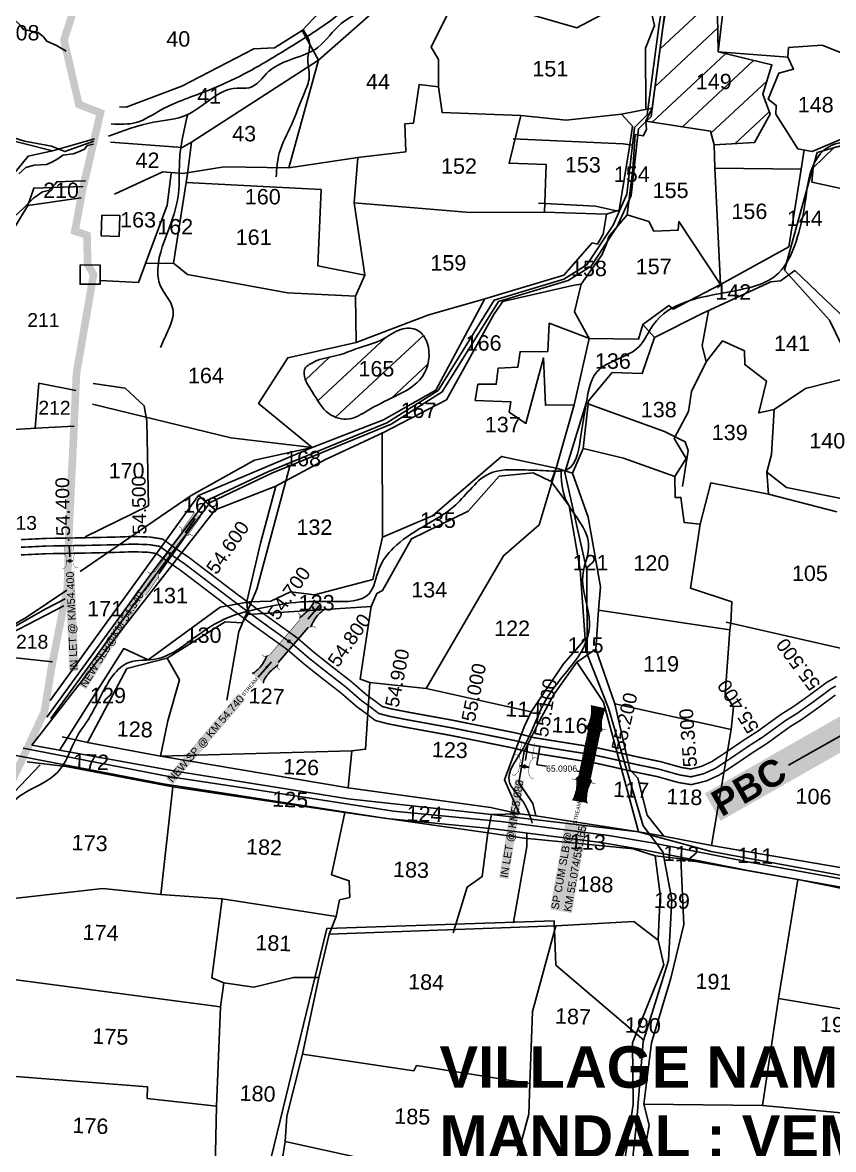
# Model space of a CAD drawing. Header units: inches. Extents: x 206739 to 240559, y 1587423 to 1599564.
# Drawn here: x 212351 to 213410, y 1589916 to 1591389 of the extents above; entities that cross this region are included whole.
import ezdxf
from ezdxf.enums import TextEntityAlignment as Align

# ---------------------------------------------------------------- set-up
doc = ezdxf.new("R2010")
doc.units = ezdxf.units.IN
doc.header["$MEASUREMENT"] = 0
for name, pattern in [('ACAD_ISO02W100', [15, 12, -3]), ('DASHED2', [0.375, 0.25, -0.125]), ('HIDDEN2', [0.1875, 0.125, -0.0625])]:
    doc.linetypes.add(name, pattern=pattern)
for name, color, linetype in [('BOUNDRY STONES', 240, 'Continuous'), ('CANAL1', 7, 'Continuous'), ('CSMark', 72, 'Continuous'), ('PLOT', 7, 'Continuous'), ('PLOT NO', 7, 'Continuous'), ('PLOTS', 7, 'Continuous'), ('ROADS', 1, 'Continuous'), ('STREAM', 4, 'Continuous'), ('STREAMS', 4, 'Continuous'), ('STRUCTURE', 5, 'Continuous'), ('TEXT', 1, 'Continuous'), ('text2', 7, 'Continuous'), ('Title', 7, 'Continuous'), ('VILLAGE BOUNDRY', 5, 'Continuous'), ('VILLAGE BOUNDRY STONES', 1, 'Continuous')]:
    doc.layers.add(name, color=color, linetype=linetype)
doc.styles.get("Standard").update_dxf_attribs({"font": 'arial.ttf'})
doc.dimstyles.get("Standard").update_dxf_attribs({"dimtxt": 0.18, "dimasz": 0.18, "dimexe": 0.18, "dimexo": 0.0625, "dimgap": 0.09, "dimtad": 0, "dimtih": 1, "dimtoh": 1, "dimdec": 4, "dimzin": 0, "dimdsep": 46, "dimtxsty": 'Standard', "dimcen": 0.09, "dimadec": 0, "dimazin": 0, "dimtfac": 1, "dimtdec": 4, "dimtofl": 0, "dimtmove": 0, "dimatfit": 3, "dimfxl": 1, "dimtolj": 1, "dimtzin": 0, "dimarcsym": 0})
pattern_1 = [(43.01206, (210510.003, 1585718.84), (-21.4658, 23.00954), [])]

# ---------------------------------------------------------------- blocks, each defined once
blk = doc.blocks.new('*D18')
at = {"layer": 'Defpoints', "color": 0, "linetype": 'Continuous', "transparency": 16777216}
for p in [(213026.7, 1590443.2), (213090.9, 1590432.8), (213087.1, 1590408.9)]:
    blk.add_point(p, dxfattribs=at)
at = {"layer": 'text2', "color": 0, "linetype": 'Continuous', "lineweight": -2, "transparency": 16777216}
for p, q in [((213026.7, 1590443.1), (213022.8, 1590419.1)), ((213090.9, 1590432.8), (213087.1, 1590408.7)), ((213023, 1590419.2), (213035.1, 1590417.3)), ((213086.9, 1590408.9), (213074.8, 1590410.9))]:
    blk.add_line(p, q, dxfattribs=at)
at = {"layer": 'text2', "color": 0, "linetype": 'Continuous', "transparency": 16777216}
for points in [[(213023, 1590419.2), (213023, 1590419.2), (213022.8, 1590419.2)], [(213086.9, 1590409), (213086.9, 1590408.9), (213087.1, 1590408.9)]]:
    blk.add_solid(points, dxfattribs=at)
at = {"layer": 'text2', "color": 0, "linetype": 'Continuous', "transparency": 16777216, "insert": (213055, 1590414.1), "char_height": 8, "attachment_point": 5}
blk.add_mtext('\\A1;65.0906', dxfattribs=at)
blk = doc.blocks.new('OT')
at = {"layer": 'STRUCTURE', "color": 190}
for points, const_width in [([(769775.2, 1706601.8), (769775.2, 1706597.8), (769769.2, 1706593.8), (769761.8, 1706593.8), (769754.4, 1706593.8), (769748.4, 1706597.8), (769748.4, 1706601.8)], 0.5), ([(769751.4, 1706595.8), (769729.4, 1706595.8)], 0.5), ([(769761.8, 1706593.8), (769761.8, 1706581)], 2.5), ([(769751.4, 1706579), (769729.4, 1706579)], 0.5), ([(769748.4, 1706573), (769748.4, 1706577), (769754.4, 1706581), (769761.8, 1706581), (769761.8, 1706581), (769761.8, 1706581), (769769.2, 1706581), (769775.2, 1706577), (769775.2, 1706573)], 0.5)]:
    blk.add_lwpolyline(points, dxfattribs=dict(at, const_width=const_width))
at = {"layer": 'STRUCTURE', "color": 0}
blk.add_circle((769761.8, 1706587.4), 1.87, dxfattribs=at)
blk.add_leader([(769732.6, 1706587.4), (769753.8, 1706587.4)], dimstyle='Standard', override={"dimasz": 10, "dimgap": 0.09, "dimtad": 0}, dxfattribs=at)
blk = doc.blocks.new('SLB')
at = {"layer": 'STRUCTURE'}
h = blk.add_hatch(dxfattribs=at)
h.set_pattern_fill('DOTS', color=6, scale=20, angle=320.3722, style=0)
h.set_pattern_definition([(320.372247934, (-159.4327, -72.9564), (1.2786241598, 0.5641323054), [0, -1.25])])
h.paths.add_polyline_path([(769699.5, 1706871.1), (769699.5, 1706861.1), (769729.1, 1706861.1), (769732.1, 1706863.1), (769792.1, 1706863.1), (769795.1, 1706861.1), (769824.7, 1706861.1), (769824.7, 1706871.1), (769795.1, 1706871.1), (769792.1, 1706869.1), (769732.1, 1706869.1), (769729.1, 1706871.1)])
at = {"layer": 'STRUCTURE', "color": 6, "linetype": 'ACAD_ISO02W100', "ltscale": 0.5, "const_width": 0.5}
for points in [[(769699.5, 1706871.1), (769729.1, 1706871.1)], [(769795.1, 1706871.1), (769824.7, 1706871.1)], [(769699.5, 1706861.1), (769729.1, 1706861.1)], [(769795.1, 1706861.1), (769824.7, 1706861.1)]]:
    blk.add_lwpolyline(points, dxfattribs=at)
at = {"layer": 'STRUCTURE', "color": 6, "const_width": 0.628}
for points in [[(769726.1, 1706877.1), (769726.1, 1706873.1), (769732.1, 1706869.1), (769792.1, 1706869.1), (769798.1, 1706873.1), (769798.1, 1706877.1)], [(769726.1, 1706855.1), (769726.1, 1706859.1), (769732.1, 1706863.1), (769792.1, 1706863.1), (769798.1, 1706859.1), (769798.1, 1706855.1)]]:
    blk.add_lwpolyline(points, dxfattribs=at)
at = {"layer": 'STRUCTURE', "color": 6}
blk.add_lwpolyline([(769732.1, 1706863.1), (769792.1, 1706863.1)], dxfattribs=at)
blk.add_lwpolyline([(769732.1, 1706863.1), (769792.1, 1706863.1)], dxfattribs=at)
at = {"layer": 'STRUCTURE', "color": 0}
blk.add_circle((769762.1, 1706866.1), 1.24, dxfattribs=at)
for points in [[(769703.8, 1706866), (769726.7, 1706866)], [(769818.6, 1706865.8), (769795.7, 1706865.8)]]:
    blk.add_leader(points, dimstyle='Standard', override={"dimasz": 10, "dimgap": 0.09, "dimtad": 0}, dxfattribs=at)
blk = doc.blocks.new('SP')
at = {"layer": 'STRUCTURE'}
h = blk.add_hatch(dxfattribs=at)
h.set_pattern_fill('DASH', color=256, scale=8, style=0)
edge = h.paths.add_edge_path()
edge.add_spline(control_points=[(769825.7, 1706742.1), (769825.3, 1706741.8), (769823.8, 1706740.8), (769820.9, 1706740.3), (769817, 1706739.7), (769811.4, 1706738.9), (769804, 1706739.7), (769798.4, 1706741), (769795.6, 1706741.6)], knot_values=[0, 0, 0, 0, 1.613557, 5.24513, 8.624976, 13.470124, 22.190216, 30.746377, 30.746377, 30.746377, 30.746377], degree=3, periodic=0)
edge.add_line((769795.6, 1706741.6), (769792.6, 1706739.6))
edge.add_line((769792.6, 1706739.6), (769732.6, 1706739.6))
edge.add_line((769732.6, 1706739.6), (769729.6, 1706741.6))
edge.add_spline(control_points=[(769729.6, 1706741.6), (769726.9, 1706740.9), (769721.3, 1706739.5), (769713.9, 1706738.5), (769708.3, 1706739.1), (769704.4, 1706739.6), (769701.5, 1706740), (769700, 1706741), (769699.5, 1706741.3)], knot_values=[0, 0, 0, 0, 8.556161, 17.276253, 22.121402, 25.501247, 29.13282, 30.746377, 30.746377, 30.746377, 30.746377], degree=3, periodic=0)
edge.add_line((769699.5, 1706741.3), (769699.5, 1706722.1))
edge.add_spline(control_points=[(769699.5, 1706722.1), (769700, 1706722.4), (769701.4, 1706723.4), (769704.3, 1706724), (769708.2, 1706724.5), (769713.8, 1706725.3), (769721.2, 1706724.5), (769726.8, 1706723.3), (769729.6, 1706722.6)], knot_values=[0, 0, 0, 0, 1.613557, 5.24513, 8.624976, 13.470124, 22.190216, 30.746377, 30.746377, 30.746377, 30.746377], degree=3, periodic=0)
edge.add_line((769729.6, 1706722.6), (769732.6, 1706724.6))
edge.add_line((769732.6, 1706724.6), (769792.6, 1706724.6))
edge.add_line((769792.6, 1706724.6), (769795.6, 1706722.6))
edge.add_spline(control_points=[(769795.6, 1706722.6), (769798.4, 1706723.3), (769803.9, 1706724.8), (769811.3, 1706725.8), (769817, 1706725.1), (769820.9, 1706724.7), (769823.8, 1706724.2), (769825.2, 1706723.3), (769825.7, 1706723)], knot_values=[0, 0, 0, 0, 8.556161, 17.276253, 22.121402, 25.501247, 29.13282, 30.746377, 30.746377, 30.746377, 30.746377], degree=3, periodic=0)
edge.add_line((769825.7, 1706723), (769825.7, 1706742.1))
h.paths.add_polyline_path([(769764.2, 1706732.1, -1), (769761.1, 1706732.1, -1)], flags=0)
h.paths.add_polyline_path([(769761.1, 1706732.1, 1), (769764.2, 1706732.1, 1)], flags=16)
at = {"layer": 'STRUCTURE', "const_width": 0.628}
for points in [[(769726.6, 1706747.6), (769726.6, 1706743.6), (769732.6, 1706739.6), (769792.6, 1706739.6), (769798.6, 1706743.6), (769798.6, 1706747.6)], [(769726.6, 1706716.6), (769726.6, 1706720.6), (769732.6, 1706724.6), (769792.6, 1706724.6), (769798.6, 1706720.6), (769798.6, 1706716.6)]]:
    blk.add_lwpolyline(points, dxfattribs=at)
at = {"layer": 'STRUCTURE', "color": 3}
blk.add_lwpolyline([(769732.6, 1706724.6), (769792.6, 1706724.6)], dxfattribs=at)
blk.add_lwpolyline([(769732.6, 1706724.6), (769792.6, 1706724.6)], dxfattribs=at)
at = {"layer": 'STRUCTURE', "color": 0}
blk.add_circle((769762.6, 1706732.1), 1.55, dxfattribs=at)
at = {"layer": 'STRUCTURE'}
for points in [[(769699.5, 1706741.3), (769700.9, 1706740.5), (769704.4, 1706739.6), (769707.8, 1706739.2), (769712.6, 1706738.8), (769721.3, 1706739.7), (769729.6, 1706741.6)], [(769825.7, 1706742.1), (769824.3, 1706741.3), (769820.8, 1706740.3), (769817.5, 1706739.8), (769812.7, 1706739.2), (769804, 1706739.9), (769795.6, 1706741.6)], [(769699.5, 1706722.1), (769700.9, 1706723), (769704.4, 1706724), (769707.7, 1706724.5), (769712.5, 1706725), (769721.2, 1706724.4), (769729.6, 1706722.6)], [(769825.7, 1706723), (769824.3, 1706723.8), (769820.8, 1706724.7), (769817.4, 1706725.1), (769812.6, 1706725.5), (769803.9, 1706724.6), (769795.6, 1706722.6)]]:
    blk.add_spline(points, degree=3, dxfattribs=at)
at = {"layer": 'STRUCTURE', "color": 0}
blk.add_text('STREAM', height=5, dxfattribs=at).set_placement((769684.3, 1706732.1), align=Align.MIDDLE_CENTER)
for points in [[(769727.4, 1706732.1), (769700.8, 1706732.1)], [(769824.4, 1706732.1), (769800.5, 1706732.1)]]:
    blk.add_leader(points, dimstyle='Standard', override={"dimasz": 10, "dimgap": 0.09, "dimtad": 0}, dxfattribs=at)
blk = doc.blocks.new('8888')
at = {"layer": 'Title', "color": 5, "insert": (195105.1, 1605624.96), "char_height": 23, "width": 173.819, "attachment_point": 1, "rotation": 320.80385, "bg_fill": 1, "box_fill_scale": 1.1, "bg_fill_color": 7, "bg_fill_true_color": 16777215, "bg_fill_transparency": 0}
blk.add_mtext('\\pxql;{\\fArial|b1|i0|c0|p34;\\C1;PBC}', dxfattribs=at)
at = {"layer": 'Title', "color": 1}
blk.add_leader([(195232.66, 1605504.62), (195153.95, 1605568.95)], dimstyle='Standard', override={"dimtxt": 5, "dimasz": 50, "dimgap": 0.09, "dimtad": 0, "dimzin": 2}, dxfattribs=at)

msp = doc.modelspace()

# ---------------------------------------------------------------- hatches: boundary and pattern name
at = {"layer": 'STREAM'}
h = msp.add_hatch(dxfattribs=at)
h.set_pattern_fill('ANSI31', color=256, scale=251.742088, angle=-1.98793807)
h.set_pattern_definition(pattern_1)
h.paths.add_polyline_path([(213173.41061, 1591277.2904), (213165.06376, 1591260.15335), (213249.7002, 1591247.07628), (213254.39133, 1591229.42635), (213307.00061, 1591232.3695), (213327.37551, 1591269.28602), (213317.68094, 1591295.58821), (213329.61678, 1591333.85748), (213259.65777, 1591350.59337), (213258.38355, 1591423.42559), (213192.42514, 1591435.72128), (213189.37722, 1591399.09652)])
h = msp.add_hatch(dxfattribs=at)
h.set_pattern_fill('ANSI31', color=256, scale=251.742088, angle=-1.98793807)
h.set_pattern_definition(pattern_1)
edge = h.paths.add_edge_path()
edge.add_spline(control_points=[(212722.36395, 1590940.16663), (212722.29407, 1590940.12976), (212719.08903, 1590938.43893), (212717.05849, 1590922.99921), (212732.07588, 1590904.38248), (212745.51128, 1590876.38636), (212777.98186, 1590866.91101), (212805.29664, 1590885.16676), (212837.73614, 1590900.48429), (212878.65628, 1590921.52228), (212885.83192, 1590963.55626), (212868.51039, 1590990.42645), (212841.55944, 1590990.17322), (212820.08733, 1590971.687), (212791.1609, 1590965.44455), (212763.94382, 1590952.9024), (212739.52534, 1590950.59612), (212726.46877, 1590942.67231), (212722.15555, 1590940.05469)], knot_values=[0, 0, 0, 0, 0.2365612774, 10.8495880669, 37.2265802502, 72.2823738686, 99.9188426718, 125.6658727034, 166.2664244273, 210.8025660568, 255.1130580557, 275.7216510107, 297.9357547699, 325.4044942998, 358.8154148577, 384.7422164803, 415.1930413134, 430.2148651022, 430.2148651022, 430.2148651022, 430.2148651022], degree=3, periodic=0)
h.paths.add_polyline_path([(212783.9395, 1590922.07966), (212841.12916, 1590920.0946), (212842.19925, 1590950.92389), (212785.00958, 1590952.90894)], flags=24)

# ---------------------------------------------------------------- linework, layer by layer
at = {"layer": 'BOUNDRY STONES', "color": 1}
msp.add_lwpolyline([(212425.98504, 1591072.26903), (212452.18613, 1591072.21656), (212452.13565, 1591047.01081), (212425.93456, 1591047.06329)], close=True, dxfattribs=at)
at = {"layer": 'BOUNDRY STONES'}
msp.add_lwpolyline([(212323.0831, 1590365.28761), (212373.74089, 1590419.02059)], dxfattribs=at)
at = {"layer": 'CANAL1', "color": 1, "linetype": 'HIDDEN2', "ltscale": 50, "const_width": 2}
msp.add_lwpolyline([(212348.962, 1590703.34), (212381.875, 1590704.923), (212432.92, 1590705.762), (212475.233, 1590706.724), (212495.16, 1590707.491), (212516.339, 1590706.743), (212529.779, 1590704.604), (212545.557, 1590693.292), (212562.215, 1590681.982), (212624.817, 1590634.25), (212656.987, 1590610.421), (212703.013, 1590577.321), (212725.467, 1590558.09), (212747.50057, 1590540.59319), (212749.187, 1590539.254), (212773.213, 1590520.621), (212793.963, 1590502.629), (212806.036, 1590493.867), (212816.087, 1590486.146), (212829.663, 1590482.539), (212853.891, 1590477.814), (212911.476, 1590467.351), (212993.726, 1590450.767), (213016.576, 1590444.789), (213098.601, 1590431.615), (213119.15, 1590427.105), (213153.853, 1590419.189), (213181.92, 1590413.453), (213204.672, 1590407.083), (213209.376, 1590405.769), (213224, 1590403.324), (213233.779, 1590405.684), (213241.038, 1590407.577), (213256.058, 1590414.451), (213273.921, 1590426.238), (213299.141, 1590443.419), (213317.098, 1590454.859), (213347.413, 1590476.847), (213362.602, 1590486.256), (213383.602, 1590501.183), (213407.302, 1590518.758), (213413.229, 1590521.963)], dxfattribs=at)
at = {"layer": 'CANAL1', "color": 1, "ltscale": 4, "const_width": 2}
for points in [[(212348.97302, 1590713.35209), (212381.55254, 1590714.91905), (212432.72418, 1590715.76013), (212474.92702, 1590716.71963), (212495.14415, 1590717.49779), (212517.30497, 1590716.71512), (212533.68486, 1590714.10823), (212551.27987, 1590701.49353), (212568.05963, 1590690.10086), (212630.82501, 1590642.24429), (212662.88265, 1590618.49851), (212709.19584, 1590585.19198), (212731.83102, 1590565.80581), (212755.36075, 1590547.1209), (212779.55747, 1590528.3555), (212800.18703, 1590510.46793), (212812.01988, 1590501.88022), (212820.59054, 1590495.29639), (212831.90651, 1590492.28986), (212855.74201, 1590487.64141), (212913.35828, 1590477.17272), (212995.98159, 1590460.51345), (213018.6392, 1590454.58579), (213100.46726, 1590441.44342), (213121.33387, 1590436.86371), (213155.96639, 1590428.96379), (213184.27218, 1590423.17898), (213207.36808, 1590416.7127), (213211.55189, 1590415.54401), (213223.63702, 1590413.52349), (213231.3441, 1590415.38347), (213237.67011, 1590417.03316), (213251.19468, 1590423.22277), (213268.35184, 1590434.54401), (213293.63811, 1590451.77016), (213311.47069, 1590463.1309), (213341.83687, 1590485.15602), (213357.0666, 1590494.59025), (213377.72634, 1590509.27539), (213401.91822, 1590527.21515), (213408.30027, 1590530.66622), (213414.60742, 1590534.40288)], [(212348.95098, 1590693.32791), (212382.19746, 1590694.92695), (212433.11582, 1590695.76387), (212475.53898, 1590696.72837), (212495.17585, 1590697.48421), (212515.37303, 1590696.77088), (212525.87314, 1590695.09977), (212539.83413, 1590685.09047), (212556.37037, 1590673.86314), (212618.80899, 1590626.25571), (212651.09135, 1590602.34349), (212696.83016, 1590569.45002), (212719.10298, 1590550.37419), (212743.01325, 1590531.3871), (212766.86853, 1590512.8865), (212787.73897, 1590494.79007), (212800.05212, 1590485.85378), (212811.58346, 1590476.99561), (212827.41949, 1590472.78814), (212852.03999, 1590467.98659), (212909.59372, 1590457.52928), (212991.47041, 1590441.02055), (213014.5128, 1590434.99221), (213096.73474, 1590421.78658), (213116.96613, 1590417.34629), (213151.73961, 1590409.41421), (213179.56782, 1590403.72702), (213201.97592, 1590397.4533), (213207.20011, 1590395.99399), (213224.36298, 1590393.12451), (213236.2139, 1590395.98453), (213244.40589, 1590398.12084), (213260.92132, 1590405.67923), (213279.49016, 1590417.93199), (213304.64389, 1590435.06784), (213322.72531, 1590446.5871), (213352.98913, 1590468.53798), (213368.1374, 1590477.92175), (213389.47766, 1590493.09061), (213412.68578, 1590510.30085)]]:
    msp.add_lwpolyline(points, dxfattribs=at)
at = {"layer": 'PLOT'}
for points in [[(212477.48567, 1591278.83903), (212486.20873, 1591278.61886), (212558.78429, 1591305.80386), (212652.78806, 1591354.87678), (212680.0045, 1591355.91237), (212715.90404, 1591378.71247), (212760.65843, 1591425.9559), (212824.57206, 1591489.08648), (212883.74372, 1591489.0129), (212921.46425, 1591499.01948), (212962.04338, 1591525.71072), (212947.1875, 1591592.94054), (213045.17602, 1591598.08709), (213061.57857, 1591553.06956), (213196.23778, 1591592.84412), (213274.83903, 1591598.09374), (213278.96143, 1591634.7059), (213374.11738, 1591628.93889), (213378.95591, 1591661.53724), (213567.48151, 1591658.09275)], [(212848.85951, 1591438.50069), (212737.3652, 1591339.72069), (212571.37719, 1591232.75415), (212559.13782, 1591225.83115), (212465.55176, 1591232.64836)], [(213258.38355, 1591423.42559), (213259.65777, 1591350.59337), (213329.61678, 1591333.85748), (213317.68094, 1591295.58821), (213327.37551, 1591269.28602), (213307.00061, 1591232.3695), (213254.39133, 1591229.42635), (213249.7002, 1591247.07628), (213165.06376, 1591260.15335)], [(213268.81726, 1591428.43298), (213259.65777, 1591350.59337)], [(212386.72347, 1590502.93191), (212580.71331, 1590771.01521), (212729.23846, 1590833.91962), (212659.06389, 1590891.19713), (212697.23417, 1590951.02553), (212786.59317, 1590970.93441), (212880.34442, 1591006.79819), (212954.7781, 1591027.99215), (213057.71427, 1591059.14582), (213094.87118, 1591101.1926), (213101.71887, 1591099.42087), (213109.0851, 1591112.58801), (213113.82303, 1591138.50214), (213130.13782, 1591144.07199), (213143.8131, 1591226.80345), (213147.65245, 1591253.75079), (213133.19447, 1591269.48547), (213061.03743, 1591261.35122), (213001.71897, 1591267.52062), (212899.0001, 1591271.32778), (212894.00053, 1591305.21191), (212894.02422, 1591340.75438), (212884.4172, 1591356.80426), (212908.33114, 1591404.33242)], [(213414.42933, 1590749.457), (213325.16889, 1590772.86523), (213249.98158, 1590787.73101), (213236.03006, 1590733.36951), (213223.2169, 1590650.01353), (213277.18325, 1590632.17809), (213276.20714, 1590604.05631), (213274.57762, 1590595.46664), (213268.5394, 1590511.03874), (213279.38689, 1590494.99485), (213276.57016, 1590465.1822), (213250.91731, 1590313.79887), (213188.4377, 1590325.66231), (213155.57638, 1590331.47079), (213021.53142, 1590352.28143), (213000.05684, 1590354.82214), (212962.1416, 1590363.3353), (212776.14894, 1590388.82157), (212530.85804, 1590430.42014), (212540.71964, 1590476.39729), (212555.85716, 1590530.25807), (212539.94518, 1590558.45842), (212615.63099, 1590606.10055), (212637.8608, 1590604.61081), (212645.06667, 1590615.49174), (212643.85701, 1590632.40981), (212661.60979, 1590708.83661), (212681.50474, 1590783.2382), (212746.63507, 1590818.25004), (212822.47935, 1590853.4019), (212904.4765, 1590895.9541), (212967.04624, 1591008.59454), (212978.08389, 1591024.43082), (213071.21692, 1591045.74605), (213080.69252, 1591047.35482), (213108.08201, 1591085.74676), (213113.82892, 1591099.80879), (213116.61072, 1591109.64246), (213140.79035, 1591137.8495), (213147.87191, 1591197.67612), (213151.13512, 1591242.72599), (213161.73096, 1591240.90597), (213165.89597, 1591249.23275), (213165.06376, 1591260.15335), (213173.41061, 1591277.2904), (213189.37722, 1591399.09652)], [(212715.90404, 1591378.71247), (212737.3652, 1591339.72069), (212698.7311, 1591199.26369)], [(213425.37238, 1591239.01628), (213382.18472, 1591220.70719), (213363.44953, 1591224.25624), (213335.02985, 1591269.20706), (213335.43183, 1591280.78812), (213324.78533, 1591289.10675), (213338.729, 1591322.90201), (213357.77443, 1591327.95416), (213350.33799, 1591343.90885), (213351.37994, 1591356.36113), (213395.39624, 1591359.70687), (213422.14791, 1591348.72665)], [(213259.65777, 1591350.59337), (213350.33799, 1591343.90885)], [(213890.53327, 1591329.03766), (213861.48634, 1591227.21089), (213858.29768, 1591212.5877), (213597.64612, 1591234.35962), (213599.49971, 1591268.45105), (213576.11676, 1591278.95543), (213474.95308, 1591238.0014), (213410.88788, 1591225.77325), (213383.6743, 1591199.39068), (213381.96779, 1591180.53112), (213434.17224, 1591169.25972), (213438.36117, 1591145.99135), (213486.78812, 1591131.96069), (213563.47937, 1591098.81848), (213592.03505, 1591179.02043), (213597.64612, 1591234.35962)], [(212571.37719, 1591232.75415), (212566.95705, 1591194.62148), (212564.50563, 1591179.9285), (212548.08112, 1591074.76413), (212566.14187, 1591059.82829), (212696.91573, 1591035.95271), (212785.79361, 1591031.70757), (212797.95695, 1591058.7431), (212784.21789, 1591153.58169), (212788.61233, 1591212.77325), (212851.57677, 1591220.25596), (212850.13085, 1591256.65861), (212861.38249, 1591257.42825), (212868.95127, 1591308.21366), (212894.00053, 1591305.21191)], [(213173.41061, 1591277.2904), (213133.19447, 1591269.48547)], [(213032.79965, 1591141.2227), (213034.96179, 1591203.51422), (212986.33193, 1591205.20217), (213001.71897, 1591267.52062)], [(213254.39133, 1591229.42635), (213255.12571, 1591198.96826), (213262.55282, 1591046.69843)], [(212788.61233, 1591212.77325), (212698.7311, 1591199.26369), (212614.39852, 1591200.64397), (212560.28566, 1591191.69384), (212534.03705, 1591193.76511), (212471.15038, 1591164.60569)], [(213091.18201, 1590976.3226), (213155.44614, 1590975.47952), (213161.2039, 1590994.4794), (213195.00339, 1591019.1671), (213195.00339, 1591019.1671), (213200.76896, 1591014.30895), (213262.55282, 1591046.69843), (213351.72271, 1591096.10462), (213367.89651, 1591197.48436), (213371.93314, 1591222.63198)], [(213255.12571, 1591198.96826), (213367.89651, 1591197.48436)], [(212544.972, 1591191.89838), (212539.79827, 1591150.24622), (212511.38426, 1591074.27655), (212502.26439, 1591049.3884), (212452.25143, 1591051.79443)], [(212564.50563, 1591179.9285), (212740.70519, 1591170.73412), (212736.53302, 1591071.29016), (212797.95695, 1591058.7431)], [(212784.21789, 1591153.58169), (212935.4102, 1591140.8611), (213032.79965, 1591141.2227), (213113.82303, 1591138.50214)], [(213140.79035, 1591137.8495), (213168.84775, 1591129.27476), (213175.6163, 1591116.27777), (213207.32972, 1591117.95136), (213208.26913, 1591129.01619), (213262.55282, 1591046.69843)], [(212548.08112, 1591074.76413), (212511.38426, 1591074.27655)], [(213926.71365, 1590826.66252), (213625.9255, 1590867.54158), (213564.61692, 1590874.63963), (213561.53515, 1590884.37602), (213479.40804, 1590873.86971), (213452.43139, 1590902.76247), (213442.43583, 1590928.27018), (213427.40392, 1590999.91435), (213359.68571, 1591065.03456), (213340.92205, 1591051.3839), (213328.15891, 1591050.23781), (213238.45415, 1591008.85646), (213176.13969, 1590977.64815), (213161.2039, 1590994.4794)], [(212363.01891, 1590444.85022), (212550.85139, 1590410.62658), (212776.3329, 1590374.71812), (212963.46861, 1590354.17555), (213000.05684, 1590354.82214), (212980.4166, 1590399.24032), (213006.25563, 1590468.57888), (213015.13696, 1590488.17066), (213057.60387, 1590550.81277), (213085.78595, 1590583.14022), (213079.10958, 1590674.05251), (213064.7545, 1590757.61901), (213041.15046, 1590789.39298), (213048.02897, 1590806.78664), (213071.3096, 1590889.63399), (213091.18201, 1590976.3226), (213071.96602, 1591010.89911), (213080.69252, 1591047.35482)], [(212729.23846, 1590833.91962), (212822.34305, 1590870.03651), (212890.56087, 1590908.62291), (212954.7781, 1591027.99215)], [(212785.79361, 1591031.70757), (212786.59317, 1590970.93441)], [(213243.71561, 1590945.88114), (213238.80064, 1590966.95936), (213246.83594, 1591011.95702)], [(212945.6018, 1590916.50832), (212969.6513, 1590916.48358), (212972.1358, 1590937.45776), (212997.85622, 1590938.86004), (213000.71281, 1590958.87629), (213036.86001, 1590959.30316), (213038.85649, 1590996.17623), (213091.58176, 1590976.32504)], [(213176.13969, 1590977.64815), (213160.12817, 1590930.26987), (213121.20789, 1590931.62079), (213089.95745, 1590894.67891), (213083.33338, 1590832.52537), (213069.0425, 1590800.0478)], [(213083.33338, 1590832.52537), (213136.03368, 1590819.6754), (213202.89185, 1590795.81423), (213217.74722, 1590819.34384), (213202.10727, 1590845.43477), (213220.8849, 1590880.85088), (213224.79264, 1590906.76426), (213243.71561, 1590945.88114), (213265.22004, 1590973.18751), (213293.84829, 1590960.1712), (213294.22466, 1590942.1242), (213322.55768, 1590920.60211), (213312.58565, 1590878.86907), (213332.79041, 1590883.17719), (213373.35909, 1590910.82371), (213442.43583, 1590928.27018)], [(212945.6018, 1590916.50832), (212942.21585, 1590895.36254), (212988.50606, 1590893.61919), (212986.4008, 1590879.97866), (213008.44593, 1590865.14282), (213031.36108, 1590950.84992), (213033.75823, 1590888.91072), (213071.3096, 1590889.63399)], [(212442.90256, 1590917.35812), (212484.77238, 1590911.43792), (212509.53117, 1590888.29934), (212513.17986, 1590868.06705), (212515.33102, 1590757.68312), (212432.65755, 1590717.10613)], [(213332.79041, 1590883.17719), (213329.27099, 1590824.4948), (213322.9636, 1590801.67037), (213325.16889, 1590772.86523)], [(212399.59874, 1590438.78845), (212483.09336, 1590570.96021), (212515.00731, 1590556.40661), (212609.14934, 1590625.25769), (212646.69247, 1590631.89985), (212675.13577, 1590632.7184), (212701.00127, 1590645.00913), (212732.30232, 1590641.04516), (212808.59781, 1590661.17712), (212821.09476, 1590716.73988), (212820.4742, 1590853.67404)], [(213274.57762, 1590595.46664), (213102.96786, 1590621.16815), (213105.73183, 1590651.71336), (213089.62807, 1590742.73225), (213069.0425, 1590800.0478), (213048.02897, 1590806.78664), (212976.52228, 1590821.98432), (212886.50571, 1590744.25021), (212821.09476, 1590716.73988)], [(212776.14894, 1590388.82157), (212781.12173, 1590437.14966), (212798.857, 1590439.40595), (212804.34738, 1590526.6025), (212791.77549, 1590531.14155), (212806.14504, 1590626.13443), (212813.71468, 1590643.10296), (212820.82918, 1590646.9587), (212858.90021, 1590714.5623), (212932.8307, 1590750.56138), (212973.49086, 1590796.22483), (213017.98433, 1590800.42422), (213041.15046, 1590789.39298)], [(212878.22705, 1590518.6485), (212979.06122, 1590692.24462), (213025.80151, 1590732.49384), (213048.02897, 1590806.78664)], [(212681.50474, 1590783.2382), (212602.48223, 1590752.26577), (212580.71331, 1590771.01521)], [(213202.89185, 1590795.81423), (213203.38108, 1590768.29779), (213210.78945, 1590768.41057), (213215.20759, 1590735.70439), (213236.03006, 1590733.36951)], [(212602.48223, 1590752.26577), (212479.38583, 1590594.21976), (212363.01891, 1590444.85022)], [(213490.5353, 1590740.86243), (213467.69169, 1590594.96949), (213448.10711, 1590595.2237), (213441.98394, 1590566.07179), (213269.9991, 1590605.66154)], [(212645.06667, 1590615.49174), (212806.14504, 1590626.13443)], [(213099.85234, 1590570.12237), (213102.96786, 1590621.16815)], [(213099.85234, 1590570.12237), (213074.68939, 1590553.26072), (213044.81867, 1590510.91487), (213026.15145, 1590476.63841), (213005.90174, 1590436.49716), (212999.30048, 1590395.79925), (213017.46648, 1590368.42971), (213021.53142, 1590352.28143)], [(213099.85234, 1590570.12237), (213124.68185, 1590498.89381), (213144.12163, 1590412.99617), (213154.69392, 1590401.6735), (213166.60332, 1590353.05504), (213188.4377, 1590325.66231)], [(212435.85737, 1590447.98555), (212487.22556, 1590544.74178), (212539.94518, 1590558.45842)], [(213155.57638, 1590331.47079), (213109.83257, 1590500.72392), (213074.68939, 1590553.26072)], [(212804.34738, 1590526.6025), (212878.22705, 1590518.6485), (213015.13696, 1590488.17066)], [(213124.68185, 1590498.89381), (213276.57016, 1590465.1822)], [(212530.85804, 1590430.42014), (212781.12173, 1590437.14966)], [(213127.09881, 1589833.2394), (213148.68375, 1589975.28966), (213147.61044, 1590055.74012), (213188.32967, 1590157.6532), (213180.93266, 1590190.03017), (213183.7728, 1590249.73966), (213177.37976, 1590299.88334), (213148.26134, 1590309.02085), (213006.61136, 1590323.22528), (212958.44362, 1590330.31506), (212771.70906, 1590356.63623), (212547.07757, 1590390.36155), (212407.92655, 1590416.94906), (212356.92373, 1590423.14133)], [(212547.07757, 1590390.36155), (212531.63164, 1590249.38658), (212455.76598, 1590257.47434), (212299.8441, 1590239.84684)], [(213047.51526, 1590208.39222), (212751.49437, 1590197.74343), (212760.50772, 1590220.81585), (212764.95278, 1590242.40578), (212778.20501, 1590245.63822), (212777.30711, 1590267.61348), (212754.58146, 1590275.37684), (212771.70906, 1590356.63623)], [(212963.46861, 1590354.17555), (212958.44362, 1590330.31506), (212951.15138, 1590272.99072), (212931.78142, 1590258.95835), (212913.1672, 1590199.39979)], [(214224.24582, 1590267.71065), (214021.61409, 1590247.34541), (213960.23481, 1590242.2595), (213804.4152, 1590221.46115), (213740.18062, 1590210.77721), (213605.29497, 1590240.89444), (213527.84159, 1590254.59732), (213250.20913, 1590305.63316), (213155.57638, 1590331.47079), (212963.46861, 1590354.17555)], [(213250.91731, 1590313.79887), (213436.68726, 1590281.7355), (213518.99056, 1590264.39088), (213609.04671, 1590275.75513), (213770.21713, 1590269.21604), (213816.96507, 1590268.53829), (213987.44502, 1590276.61337), (214099.54504, 1590277.00597), (214224.07733, 1590280.74258)], [(213593.24787, 1590222.50911), (213564.2251, 1590075.89593), (213551.08285, 1589949.59116), (213480.52615, 1589958.34417), (213317.49768, 1589973.70133), (213162.25623, 1589975.6953), (213172.31832, 1590055.84308), (213197.46306, 1590140.09889), (213214.46041, 1590210.30752), (213210.75214, 1590296.18756)], [(213177.37976, 1590299.88334), (213210.75214, 1590296.18756), (213363.67448, 1590269.33007), (213593.24787, 1590222.50911), (213674.51149, 1590202.44882), (213724.79104, 1590187.29499), (213812.10358, 1590203.41954), (213977.28869, 1590224.01173), (214224.00301, 1590258.19129)], [(213317.49768, 1589973.70133), (213338.1639, 1590113.54888), (213363.67448, 1590269.33007)], [(212531.63164, 1590249.38658), (212611.7359, 1590243.79427), (212760.50772, 1590220.81585)], [(212607.19531, 1589818.90475), (212601.59572, 1589851.50207), (212604.15307, 1589972.80024), (212609.50486, 1590102.74674), (212613.94253, 1590133.99151), (212597.96293, 1590140.70183), (212611.7359, 1590243.79427)], [(212664.70368, 1589524.27212), (212897.79274, 1589505.89984), (212932.60882, 1589562.53918), (212951.2686, 1589591.43082), (212957.76665, 1589624.84727), (212939.7208, 1589625.47364), (212961.13101, 1589696.37879), (212967.38258, 1589699.03369), (212981.62072, 1589825.31234), (212979.36139, 1589843.03229), (213001.45136, 1589922.54873), (213012.27828, 1589962.3792), (213013.67216, 1590002.5371), (213016.94527, 1590096.62956), (213047.51526, 1590208.39222), (213149.1452, 1590214.30082), (213180.93266, 1590190.03017)], [(212613.94253, 1590133.99151), (212652.99028, 1590128.42439), (212704.9807, 1590140.87502), (212738.06093, 1590141.02274), (212751.49437, 1590197.74343)], [(212609.50486, 1590102.74674), (212302.24567, 1590143.16444)], [(212738.06093, 1590141.02274), (212716.69866, 1590040.76866), (212696.1122, 1589959.96729), (212693.90808, 1589926.60136), (212673.22083, 1589797.93116)], [(213338.1639, 1590113.54888), (213564.2251, 1590075.89593)], [(212716.69866, 1590040.76866), (212861.8858, 1590019.24145), (212865.49388, 1590025.8665), (213013.67216, 1590002.5371)], [(212314.3631, 1590013.94602), (212513.88065, 1589998.29173), (212513.79945, 1589982.87093), (212604.15307, 1589972.80024)], [(213162.25623, 1589975.6953), (213169.25636, 1589947.97289), (213148.5336, 1589830.35592), (213134.49441, 1589708.23166), (213124.63785, 1589627.23427), (213117.47038, 1589510.94856), (213100.35577, 1589401.26499), (213099.21929, 1589368.73243), (213094.53955, 1589336.72184), (213089.92921, 1589292.79557), (213067.37948, 1589247.64221), (213053.1125, 1589201.66272), (213054.33793, 1589176.14982)], [(212693.90808, 1589926.60136), (212848.03174, 1589892.72312), (212979.36139, 1589843.03229)]]:
    msp.add_lwpolyline(points, dxfattribs=at)
at = {"layer": 'PLOTS'}
for points in [[(212207.55488, 1591241.16256), (212240.09309, 1591233.50643), (212277.23458, 1591244.88134), (212313.56731, 1591240.53934), (212389.78082, 1591221.49836), (212444.67015, 1591236.95175)], [(212389.78082, 1591221.49836), (212358.06673, 1591214.56722), (212336.0509, 1591186.86137), (212304.04024, 1591125.47446), (212294.06796, 1591099.54909), (212284.8932, 1591079.1916), (212280.9785, 1591065.22744), (212199.16357, 1591083.21414), (212154.93166, 1591048.90641), (212126.11776, 1591043.69344), (212105.92019, 1591050.52583), (212099.07837, 1591030.55179), (212099.62359, 1591011.72733), (212107.75737, 1590997.54498), (212160.76454, 1590961.4099), (212182.90617, 1590954.96175), (212212.67984, 1590946.29096), (212223.3258, 1590953.52241), (212244.15487, 1590970.94566), (212264.48926, 1591006.86627), (212272.53462, 1591044.78625), (212280.9785, 1591065.22744)], [(212357.85162, 1591149.83552), (212365.38255, 1591172.75181), (212430.15471, 1591174.6292)], [(212427.28348, 1591160.01587), (212357.85162, 1591149.83552), (212322.63063, 1591091.57569), (212311.77222, 1591044.18053), (212300.88152, 1590987.75083), (212293.62386, 1590949.06328), (212294.01614, 1590854.83043), (212376.53068, 1590859.36071), (212418.09671, 1590861.64281)], [(212367.38095, 1590858.85837), (212372.21491, 1590917.72755), (212420.28218, 1590908.42529)], [(212408.81851, 1590647.49289), (212355.54054, 1590611.69582), (212336.15544, 1590600.19348), (212279.45379, 1590583.69057), (212265.5207, 1590581.60175), (212199.16737, 1590580.70767), (212136.90101, 1590581.87423)], [(212404.6839, 1590626.73179), (212285.09786, 1590565.04589), (212390.0825, 1590553.41374)]]:
    msp.add_lwpolyline(points, dxfattribs=at)
at = {"layer": 'ROADS'}
for points in [[(213523.64703, 1590745.66605), (213517.00006, 1590798.24844), (213480.74584, 1590890.70506), (213452.43139, 1590902.76247), (213404.87746, 1591000.15572), (213345.9292, 1591065.48656), (213377.86352, 1591180.39644), (213388.88193, 1591219.24838), (213486.2157, 1591247.16118), (213610.81907, 1591297.23482), (213732.94671, 1591325.81945), (213811.84019, 1591336.07895), (213831.79369, 1591369.56603), (213878.31602, 1591519.45337), (213777.41512, 1591525.85616), (213768.42009, 1591629.1369), (213748.92211, 1591682.33686), (213739.92156, 1591757.57941), (213751.32514, 1591932.42547), (213762.89539, 1591959.0954), (213792.24573, 1591982.24766), (213996.02812, 1591956.80441), (214105.34838, 1591938.49905)], [(212382.52168, 1590481.22161), (212515.84155, 1590664.57397), (212590.62115, 1590763.91561), (212671.13239, 1590802.11526), (212826.87085, 1590866.08605), (212893.66554, 1590908.15621), (212967.04027, 1591026.34355), (213057.96878, 1591053.87963), (213088.14333, 1591072.41548), (213122.34781, 1591124.23347), (213140.30958, 1591164.91276), (213150.14285, 1591252.01272), (213166.75734, 1591268.29779), (213181.96818, 1591384.06255), (213194.40391, 1591461.86679)], [(212387.91394, 1590479.35684), (212521.23381, 1590662.70919), (212596.01341, 1590762.05084), (212676.52465, 1590800.25048), (212832.26311, 1590864.22127), (212899.0578, 1590906.29143), (212972.43253, 1591024.47877), (213063.36104, 1591052.01486), (213093.53559, 1591070.55071), (213127.74007, 1591122.3687), (213145.70184, 1591163.04799), (213155.53511, 1591250.14795), (213172.1496, 1591266.43301), (213187.36044, 1591382.19778), (213199.79617, 1591460.00201)], [(212192.55498, 1591156.05004), (212235.0576, 1591186.14966), (212254.3504, 1591181.65803), (212263.9912, 1591196.99243), (212300.78855, 1591229.8353), (212313.12278, 1591246.50769), (212353.29095, 1591234.07306), (212381.52038, 1591228.80167), (212388.81778, 1591227.439), (212406.06849, 1591220.44736), (212444.0322, 1591234.21268)], [(212991.64066, 1591236.92092), (213135.33543, 1591230.51895), (213148.01127, 1591228.66462)], [(213024.79155, 1591153.16486), (213099.41535, 1591148.90214), (213130.43238, 1591142.25043)], [(212442.42939, 1590890.23521), (212623.12188, 1590846.28215), (212729.23846, 1590833.91962), (212654.05308, 1590817.0132), (212570.9278, 1590771.19597), (212425.92317, 1590671.48378)], [(212995.18408, 1588982.62082), (213028.19014, 1589047.58221), (213037.84633, 1589104.94999), (213048.41752, 1589190.89771), (213079.47411, 1589328.30015), (213093.35114, 1589459.04005), (213120.55003, 1589648.82762), (213152.98967, 1589950.70366), (213161.46752, 1590057.28438), (213194.78438, 1590163.35813), (213199.01823, 1590242.82493), (213187.1641, 1590305.15819), (213161.41778, 1590339.22425), (213116.45012, 1590492.90745), (213088.16924, 1590563.57324), (213087.76925, 1590673.16702), (213059.11298, 1590801.12858), (213087.0798, 1590891.69214), (213189.21901, 1590854.48588), (213216.53419, 1590841.13635), (213220.27745, 1590829.7861), (213212.7364, 1590782.80436)], [(212700.13729, 1590809.30714), (212656.99366, 1590648.53993), (212633.52414, 1590593.05863), (212617.66877, 1590503.39813)], [(213322.9636, 1590801.67037), (213348.65328, 1590781.55879), (213500.27379, 1590750.93318), (213545.7006, 1590744.90057), (213596.62725, 1590736.9725), (213759.3345, 1590660.08513), (213772.5463, 1590632.02579), (213784.59029, 1590466.08978), (213799.09558, 1590344.18675), (213783.74209, 1590316.36301), (213762.13835, 1590194.90462), (213840.5836, 1590171.50966), (213833.3206, 1589939.17918)], [(211958.8614, 1590371.23419), (211978.91334, 1590381.00775), (212117.41578, 1590418.72034), (212146.08939, 1590428.71799), (212224.31812, 1590507.04819), (212276.77494, 1590569.9703), (212325.47122, 1590591.05097), (212381.17961, 1590623.03197), (212406.54381, 1590636.07093)], [(212435.85737, 1590447.98555), (212402.63548, 1590455.80512)], [(212530.85804, 1590430.42014), (212435.85737, 1590447.98555)], [(212342.50279, 1590431.26364), (212534.70475, 1590393.96983), (212635.87999, 1590378.56547), (212826.22178, 1590348.97249), (212966.24017, 1590335.52013), (213106.84205, 1590317.33854), (213164.0921, 1590307.69257), (213298.06216, 1590280.95093), (213531.68625, 1590238.88191), (213725.30261, 1590193.00767), (213913.94705, 1590221.42203), (214100.82846, 1590241.34594), (214231.61355, 1590257.42371)], [(212351.71294, 1590440.79684), (212543.91489, 1590403.50303), (212645.09013, 1590388.09867), (212835.43192, 1590358.50569), (212975.45031, 1590345.05333), (213116.0522, 1590326.87174), (213173.30224, 1590317.22577), (213307.2723, 1590290.48412), (213540.89639, 1590248.41511), (213734.51276, 1590202.54087), (213923.15719, 1590230.95523), (214110.03861, 1590250.87914), (214240.82369, 1590266.95691)], [(212992.00516, 1590213.38224), (213009.42154, 1590312.25932), (213009.46349, 1590329.58332)], [(212363.42053, 1589320.56593), (212423.48222, 1589464.84271), (212572.84394, 1589641.91561), (212616.66854, 1589678.0679), (212645.39378, 1589798.27404), (212668.37809, 1589875.39271), (212748.44623, 1590205.26212), (213045.08676, 1590215.07494), (213047.55566, 1590157.26052), (213162.45609, 1590059.36853)]]:
    msp.add_lwpolyline(points, dxfattribs=at)
at = {"layer": 'STREAM'}
for points in [[(212908.33114, 1591404.33242), (213017.42569, 1591398.83398), (213074.93738, 1591382.18651), (213130.0884, 1591411.26525), (213171.6259, 1591405.59716), (213183.82517, 1591440.0072), (213182.03834, 1591456.24354)], [(213171.6259, 1591405.59716), (213176.31585, 1591385.18941), (213164.57729, 1591355.73084), (213165.12082, 1591275.70903)]]:
    msp.add_lwpolyline(points, dxfattribs=at)
for points in [[(212463.11691, 1591240.70887), (212521.98962, 1591258.75762), (212565.31349, 1591268.3392), (212630.78902, 1591303.47961), (212646.75024, 1591303.84938), (212672.69036, 1591325.35065), (212736.47786, 1591356.49953), (212767.14856, 1591387.76724), (212794.37778, 1591406.45243), (212838.66816, 1591455.15893), (212876.91314, 1591464.9168), (212940.78872, 1591460.62118), (212978.85889, 1591472.00174), (213036.09439, 1591477.93761), (213120.31879, 1591480.55688), (213172.27518, 1591465.82055), (213249.82474, 1591449.27211), (213325.19545, 1591466.78151), (213360.62608, 1591495.34359), (213403.38948, 1591528.73197), (213496.11493, 1591547.54141), (213567.29921, 1591547.38004), (213612.88664, 1591574.7191), (213632.43746, 1591611.91546), (213639.56069, 1591644.0005), (213638.98867, 1591714.17206), (213635.11208, 1591755.64576), (213631.12077, 1591780.4954), (213617.74473, 1591867.08039), (213617.4368, 1591922.22417), (213619.25685, 1592006.72545), (213609.46455, 1592087.35984), (213614.74121, 1592132.68923), (213632.97216, 1592165.61852), (213655.53061, 1592207.3879), (213682.25825, 1592241.24213), (213704.20518, 1592286.73293), (213723.87729, 1592309.36142), (213723.47563, 1592317.71253)], [(212727.29967, 1592233.40528), (212755.0035, 1592239.40316), (212824.42294, 1592232.59815), (212868.689, 1592219.34045), (212903.29709, 1592213.01116), (212927.43876, 1592211.44063), (212951.00254, 1592224.90797), (212992.72229, 1592233.34967), (213041.67862, 1592249.59853), (213100.90467, 1592223.73405), (213176.31825, 1592199.50543), (213220.64721, 1592190.64361), (213247.55939, 1592216.08224), (213305.44968, 1592267.91725), (213360.20066, 1592291.08989), (213414.67488, 1592307.8798), (213451.84616, 1592301.46154), (213489.34135, 1592272.68847), (213513.92759, 1592220.55472), (213573.66709, 1592155.28343), (213589.61979, 1592118.46717), (213597.78596, 1592046.9063), (213600.65403, 1591992.22979), (213606.59117, 1591941.47593), (213609.66035, 1591882.03069), (213617.58759, 1591820.16151), (213627.81142, 1591743.05987), (213631.25106, 1591673.22395), (213616.81834, 1591595.37288), (213596.7807, 1591575.56351), (213547.01658, 1591560.88694), (213472.81229, 1591551.61486), (213422.54988, 1591546.00302), (213378.59182, 1591523.17517), (213335.97047, 1591493.75747), (213293.4766, 1591468.01355), (213232.47435, 1591460.56756), (213139.60064, 1591484.78059), (213061.34406, 1591489.336), (212974.18405, 1591481.32663), (212873.03861, 1591473.4349), (212819.65891, 1591456.36627), (212772.71017, 1591408.3398), (212718.30751, 1591368.29634), (212639.68566, 1591321.64565), (212594.41597, 1591300.77978), (212532.04075, 1591274.99032), (212499.43865, 1591258.46644), (212466.61123, 1591256.6633)], [(212716.92202, 1591380.25296), (212726.08645, 1591359.82571), (212723.63753, 1591343.97516), (212725.38497, 1591317.73465), (212718.97214, 1591297.08924), (212701.96107, 1591255.56429), (212686.24572, 1591218.54738), (212682.13275, 1591187.57784)], [(212307.05471, 1590279.06717), (212313.85082, 1590298.34403), (212314.50077, 1590317.06904), (212323.40603, 1590330.91626), (212327.4054, 1590346.84678), (212340.54665, 1590372.40767), (212371.47856, 1590391.99461), (212399.77297, 1590412.82089), (212424.44364, 1590460.37312), (212434.52289, 1590474.94478), (212453.74612, 1590510.24226), (212489.68117, 1590552.61173), (212526.22869, 1590557.46482), (212568.37185, 1590580.10604), (212613.48015, 1590608.98336), (212662.2426, 1590623.74276), (212714.22187, 1590631.88624), (212755.97815, 1590632.34991), (212803.434, 1590642.5634), (212816.84054, 1590675.76717), (212835.44589, 1590702.42368), (212873.15848, 1590729.80993), (212913.90437, 1590756.32567), (212935.354, 1590778.53735), (212960.2061, 1590799.48314), (213004.03395, 1590804.46612), (213034.63212, 1590803.40406), (213062.32369, 1590804.97925), (213080.87705, 1590854.07368), (213086.17196, 1590885.26337), (213101.21665, 1590932.56659), (213156.3662, 1590965.85185), (213174.69339, 1590994.12236), (213274.60815, 1591037.33191), (213338.24961, 1591061.52255), (213363.30876, 1591109.43954), (213372.79986, 1591151.19646), (213377.30327, 1591181.64842), (213385.84152, 1591206.98648), (213401.8038, 1591225.56259), (213449.99806, 1591234.98527), (213537.31728, 1591264.28275), (213596.01086, 1591278.31483)], [(212566.60893, 1591269.05604), (212559.35281, 1591236.3735), (212556.21818, 1591213.89872), (212554.52835, 1591165.35576), (212543.66996, 1591123.85891), (212527.57053, 1591067.34926), (212530.8099, 1591045.35897), (212547.17659, 1591014.91468), (212538.46866, 1590981.1063), (212531.0616, 1590964.42572)], [(212722.15555, 1590940.05469), (212735.36749, 1590947.20311), (212764.85166, 1590954.8147), (212789.23332, 1590963.63137), (212820.69552, 1590974.87502), (212844.81579, 1590988.01824), (212866.99847, 1590986.8371), (212879.39069, 1590970.37056), (212873.13402, 1590926.50402), (212837.04094, 1590900.41269), (212800.99893, 1590881.72102), (212777.58079, 1590871.02055), (212750.87056, 1590878.1155), (212729.61451, 1590905.99181), (212718.71915, 1590930.0134), (212722.15555, 1590940.05469), (212722.36395, 1590940.16663)], [(213054.19624, 1590805.91531), (213059.82455, 1590766.97682), (213075.23168, 1590741.64642), (213090.32988, 1590707.41584), (213082.72272, 1590666.9996), (213091.37733, 1590603.70309), (213084.91455, 1590574.83484), (213066.09121, 1590546.43085), (213033.94961, 1590502.99188), (213002.5547, 1590436.89581), (212986.46715, 1590397.93622), (213004.15778, 1590371.36428), (213016.73289, 1590342.64531)]]:
    msp.add_spline(points, degree=3, dxfattribs=at)
at = {"layer": 'STREAMS'}
for points in [[(212286.28605, 1591437.6498), (212292.67092, 1591426.26202), (212297.64372, 1591420.74234), (212302.96456, 1591411.31176), (212311.14225, 1591406.3188), (212315.94566, 1591405.06505), (212321.81329, 1591402.03184), (212326.27176, 1591398.19764), (212331.25045, 1591395.69941), (212339.25555, 1591393.37286), (212348.6718, 1591384.64502), (212352.04467, 1591380.19493), (212371.08166, 1591376.06891), (212378.01205, 1591370.3675), (212382.45088, 1591364.84889), (212395.25495, 1591359.13572), (212407.89957, 1591351.74635)], [(212443.40461, 1591230.20742), (212435.36795, 1591228.40044), (212431.70672, 1591223.48559), (212423.11836, 1591219.67444), (212417.08967, 1591217.68117), (212403.39295, 1591215.70327), (212396.81146, 1591211.15891), (212389.13409, 1591206.43437), (212382.00768, 1591203.34953), (212366.12314, 1591202.83443), (212354.98024, 1591199.75757), (212346.018, 1591191.5719)], [(212340.65653, 1591135.89713), (212351.40437, 1591145.51891), (212365.19808, 1591159.77425), (212376.72063, 1591167.79369), (212384.9468, 1591169.73201), (212393.57655, 1591177.72952), (212395.54083, 1591181.0488), (212417.67064, 1591181.83475), (212432.94172, 1591182.39065)]]:
    msp.add_lwpolyline(points, dxfattribs=at)
at = {"layer": 'text2'}
for p in [(212411, 1590713, 102), (212698.69447, 1590580.42671), (212747.50057, 1590540.59319), (212929.91778, 1590463.6326), (213012, 1590449, 107), (213313.86254, 1590452.79776), (213090.93886, 1590432.84561)]:
    msp.add_point(p, dxfattribs=at)
at = {"layer": 'text2', "color": 3, "linetype": 'Continuous'}
for p in [(212402.84117, 1590705.26761), (212502.7686, 1590707.22228), (212543.65567, 1590694.71372), (212588.63617, 1590661.83671), (212668.70186, 1590601.99616), (213394.57278, 1590509.3185), (212828.90278, 1590482.74098), (213026.67187, 1590443.16751), (213125.96022, 1590425.55154), (213224.27205, 1590403.38966)]:
    msp.add_point(p, dxfattribs=at)
at = {"layer": 'VILLAGE BOUNDRY', "linetype": 'DASHED2', "ltscale": 50}
for points in [[(212325.17417, 1589890.98255, 10, 10, 0), (212314.3631, 1590013.94602, 10, 10, 0), (212284.87597, 1590345.85361, 10, 10, 0), (212321.68808, 1590365.01682, 10, 10, 0), (212335.31009, 1590394.01226, 10, 10, 0), (212379.45483, 1590488.60764, 10, 10, 0), (212388.7877, 1590546.91214, 10, 10, 0), (212409.48066, 1590650.81777, 10, 10, 0), (212411.71756, 1590730.22407, 10, 10, 0), (212416.97871, 1590837.71063, 10, 10, 0), (212421.32123, 1590930.6676, 10, 10, 0), (212443.5484, 1591059.75214, 10, 10, 0), (212435.85856, 1591073.40113, 10, 10, 0), (212435.04641, 1591111.16115, 10, 10, 0), (212419.32592, 1591116.52758, 10, 10, 0), (212429.23451, 1591170.67828, 10, 10, 0), (212452.60229, 1591271.00869, 10, 10, 0), (212424.42695, 1591282.03132, 10, 10, 0), (212404.997, 1591366.114, 10, 10, 0), (212428.92066, 1591440.99936, 10, 10, 0)], [(212428.92066, 1591440.99936, 10, 10, 0), (212404.997, 1591366.114, 10, 10, 0), (212424.42695, 1591282.03132, 10, 10, 0), (212452.60229, 1591271.00869, 10, 10, 0), (212429.23451, 1591170.67828, 10, 10, 0), (212419.32592, 1591116.52758, 10, 10, 0), (212435.04641, 1591111.16115, 10, 10, 0), (212435.85856, 1591073.40113, 10, 10, 0), (212443.5484, 1591059.75214, 10, 10, 0), (212421.32123, 1590930.6676, 10, 10, 0), (212416.97871, 1590837.71063, 10, 10, 0), (212411.71756, 1590730.22407, 10, 10, 0), (212409.48066, 1590650.81777, 10, 10, 0), (212388.7877, 1590546.91214, 10, 10, 0), (212379.45483, 1590488.60764, 10, 10, 0), (212335.31009, 1590394.01226, 10, 10, 0), (212323.0831, 1590365.28761, 0, 0, 0)]]:
    msp.add_lwpolyline(points, format="xyseb", dxfattribs=at)
at = {"layer": 'VILLAGE BOUNDRY', "linetype": 'DASHED2', "ltscale": 50, "const_width": 10}
msp.add_lwpolyline([(212428.92066, 1591440.99936), (212404.997, 1591366.114), (212424.42695, 1591282.03132), (212452.60229, 1591271.00869), (212429.23451, 1591170.67828), (212419.32592, 1591116.52758), (212435.04641, 1591111.16115), (212435.85856, 1591073.40113), (212443.5484, 1591059.75214), (212421.32123, 1590930.6676), (212416.97871, 1590837.71063), (212411.71756, 1590730.22407), (212409.48066, 1590650.81777), (212388.7877, 1590546.91214), (212379.45483, 1590488.60764), (212335.31009, 1590394.01226), (212323.0831, 1590365.28761)], dxfattribs=at)
at = {"layer": 'VILLAGE BOUNDRY STONES'}
msp.add_lwpolyline([(212454.49342, 1591137.54008), (212477.93221, 1591136.72652), (212476.99235, 1591109.64912), (212453.55356, 1591110.46268)], close=True, dxfattribs=at)

# ---------------------------------------------------------------- block references
at = {"layer": 'STRUCTURE', "color": 0}
for name, p, rotation in [('SLB', (1171470.47083, -17529.41624), 55.08053215069462), ('SP', (1009546.69039, -103675.25304), 49.46480859079367), ('SP', (1730194.4614, 493224.59789), 78.40069121169267), ('SLB', (1730325.77107, 493198.16107), 78.40069121169267), ('OT', (-1347418.60316, 2624847.96092, 107), 260.7368642408149)]:
    msp.add_blockref(name, p, dxfattribs=dict(at, rotation=rotation))
at = {"layer": 'STRUCTURE', "color": 0, "xscale": 0.7, "yscale": 0.7, "zscale": 0.7, "rotation": 272.2923622697426}
msp.add_blockref('OT', (-1002795.10827, 2081304.72453, 102), dxfattribs=at)
at = {"layer": 'text2', "xscale": 1.5, "yscale": 1.5, "zscale": 1.5, "rotation": 68.8915510345451}
msp.add_blockref('8888', (2354683.06705, 449998.84078), dxfattribs=at)

# ---------------------------------------------------------------- texts
at = {"layer": 'CSMark', "color": 1}
for s, rotation, p in [('54.400', 90.94398634, (212403.90042, 1590717.89896)), ('54.500', 90.94398634, (212503.70775, 1590719.83946)), ('54.600', 55.17280493, (212596.77353, 1590671.52479)), ('54.700', 55.17280493, (212676.83922, 1590611.68423)), ('54.800', 55.17280493, (212755.63792, 1590550.28127)), ('55.500', 126.55919607, (213386.92321, 1590519.33231)), ('54.900', 78.96456025, (212832.86676, 1590494.75157)), ('55.000', 78.6003403, (212932.67344, 1590475.93055)), ('55.100', 80.87567179, (213027.97902, 1590455.71904)), ('55.400', 122.50029301, (213306.17226, 1590462.83819)), ('55.200', 77.15028472, (213128.45036, 1590437.90717)), ('55.300', 94.31136074, (213223.05278, 1590415.88835))]:
    msp.add_text(s, height=18, rotation=rotation, dxfattribs=at).set_placement(p, align=Align.MIDDLE_LEFT)
at = {"layer": 'PLOT NO'}
for s, p in [('40', (212554.26946, 1591367.66793)), ('151', (213040.20714, 1591328.66834)), ('44', (212815.14344, 1591311.68394)), ('149', (213253.79848, 1591312.07045)), ('41', (212594.58245, 1591293.31857)), ('148', (213386.94481, 1591281.73336)), ('43', (212640.30315, 1591243.89068)), ('42', (212514.06384, 1591209.06177)), ('152', (212920.89565, 1591201.47649)), ('153', (213082.73022, 1591203.20653)), ('154', (213146.64471, 1591190.8855)), ('155', (213197.38785, 1591169.83752)), ('160', (212664.64372, 1591161.48692)), ('156', (213300.30164, 1591142.38664)), ('163', (212501.82211, 1591131.32033)), ('144', (213372.61485, 1591133.19544)), ('162', (212550.22496, 1591122.29296)), ('161', (212652.69828, 1591108.63356)), ('159', (212907.06131, 1591075.00746)), ('158', (213090.64297, 1591067.71693)), ('157', (213175.29619, 1591070.28909)), ('142', (213279.173, 1591036.93224)), ('166', (212953.03935, 1590970.34738)), ('141', (213355.89805, 1590969.98017)), ('165', (212813.0739, 1590936.6322)), ('136', (213121.95201, 1590946.69044)), ('164', (212590.32848, 1590927.83226)), ('167', (212868.17921, 1590882.36992)), ('138', (213181.92167, 1590883.25911)), ('137', (212978.10541, 1590863.69957)), ('139', (213274.64121, 1590853.40681)), ('140', (213402.02968, 1590842.55628)), ('168', (212717.33267, 1590819.20221)), ('170', (212486.72435, 1590803.5216)), ('169', (212583.93113, 1590758.47143)), ('132', (212732.10552, 1590729.65333)), ('135', (212893.41647, 1590738.77322)), ('121', (213092.75645, 1590683.22722)), ('120', (213172.18709, 1590682.77996)), ('105', (213379.28945, 1590669.33107)), ('131', (212543.40839, 1590640.28487)), ('134', (212882.03106, 1590647.81778)), ('133', (212735.07733, 1590630.89152)), ('171', (212458.75115, 1590623.23088)), ('122', (212990.30132, 1590597.41958)), ('130', (212587.32465, 1590588.51768)), ('115', (213086.32401, 1590575.42324)), ('119', (213184.95391, 1590551.02665)), ('129', (212462.46684, 1590509.60733))]:
    msp.add_text(s, height=20.139367, dxfattribs=at).set_placement(p, align=Align.MIDDLE_CENTER)
for s, p in [('127', (212669.60601, 1590508.80067)), ('114', (213005.06598, 1590491.63602)), ('128', (212497.44234, 1590465.53516)), ('116', (213065.53443, 1590470.76931)), ('123', (212909.0124, 1590438.48329)), ('172', (212440.38154, 1590422.8405)), ('126', (212714.75591, 1590416.0459)), ('125', (212700.50864, 1590373.68225)), ('117', (213145.77716, 1590386.37944)), ('118', (213215.39036, 1590377.07707)), ('106', (213384.06551, 1590377.65958)), ('124', (212875.99179, 1590354.82496)), ('173', (212438.55802, 1590316.851)), ('113', (213089.259, 1590318.17228)), ('182', (212666.32902, 1590311.46312)), ('112', (213211.02053, 1590302.83184)), ('111', (213307.92971, 1590300.29107)), ('183', (212858.3272, 1590281.83853)), ('188', (213099.23256, 1590262.92282)), ('189', (213199.09378, 1590241.41227)), ('174', (212452.87571, 1590199.71549)), ('181', (212678.52403, 1590186.13557)), ('184', (212878.05251, 1590135.12609)), ('191', (213253.33416, 1590135.74885)), ('187', (213069.85513, 1590090.20014)), ('192', (213415.91752, 1590079.47932)), ('190', (213161.12723, 1590078.42949)), ('175', (212465.62005, 1590063.90554)), ('180', (212657.90748, 1589989.39224)), ('176', (212439.51094, 1589947.25484)), ('185', (212860.00439, 1589959.41713))]:
    msp.add_text(s, height=20.139367, rotation=358.01206193, dxfattribs=at).set_placement(p, align=Align.MIDDLE_CENTER)
at = {"layer": 'PLOTS'}
for s, p in [('208', (212326.3065, 1591365.77271)), ('210', (212377.85169, 1591159.88924))]:
    msp.add_text(s, height=20, dxfattribs=at).set_placement(p)
for s, p in [('211', (212357.02698, 1590991.26199)), ('212', (212371.49305, 1590876.67114)), ('213', (212327.50667, 1590726.17491)), ('218', (212342.35583, 1590570.86397))]:
    msp.add_text(s, height=18.068646, rotation=359.88524705, dxfattribs=at).set_placement(p)
at = {"layer": 'STRUCTURE', "color": 5, "char_height": 10, "attachment_point": 1, "bg_fill": 1, "box_fill_scale": 1.1, "bg_fill_color": 7, "bg_fill_true_color": 16777215, "bg_fill_transparency": 0}
for s, insert, width, rotation in [('IN LET @ KM54.400', (212412.86113, 1590542.28554, 102), 128.531105, 92.29236227), ('NEW SLB@KM 54.540', (212425.04644, 1590524.17375, 102), 144.0563438, 58.18773711), ('NEW SP @ KM 54.740', (212539.4488, 1590401.46593), 144.0495225, 49.46480859), ('IN LET @ KM55.080', (212974.62239, 1590272.41446, 107), 128.531105, 80.73686424), ('SP CUM SLB @\\PKM 55.074/55.165', (213041.12839, 1590231.00289, 27), 113.7152797, 79.9431826)]:
    msp.add_mtext(s, dxfattribs=dict(at, insert=insert, width=width, rotation=rotation))
at = {"layer": 'TEXT', "insert": (212895.43604, 1590051.15599), "char_height": 54.1399208, "width": 1191.8350277, "attachment_point": 1}
msp.add_mtext('\\pxql;{\\fArial|b1|i0|c0|p34;\\C1;VILLAGE NAME :\\C5; GONDIPALLE\\P\\C1;MANDAL : \\C5;VEMULA\\P\\C1;DISTRICT : \\C5;YSR}', dxfattribs=at)

# ---------------------------------------------------------------- dimensions: what is measured, and where the dimension line sits
at = {"layer": 'text2', "color": 3, "linetype": 'Continuous'}
dim = msp.add_aligned_dim(p1=(213026.67187, 1590443.16751), p2=(213090.93886, 1590432.84561), distance=-24.23472, dimstyle='Standard', override={"dimtxt": 8, "dimzin": 2}, dxfattribs=at)
dim.commit()
dim.dimension.update_dxf_attribs({"geometry": '*D18', "text_midpoint": (213054.96229, 1590414.07849)})

doc.saveas('drawing.dxf')
